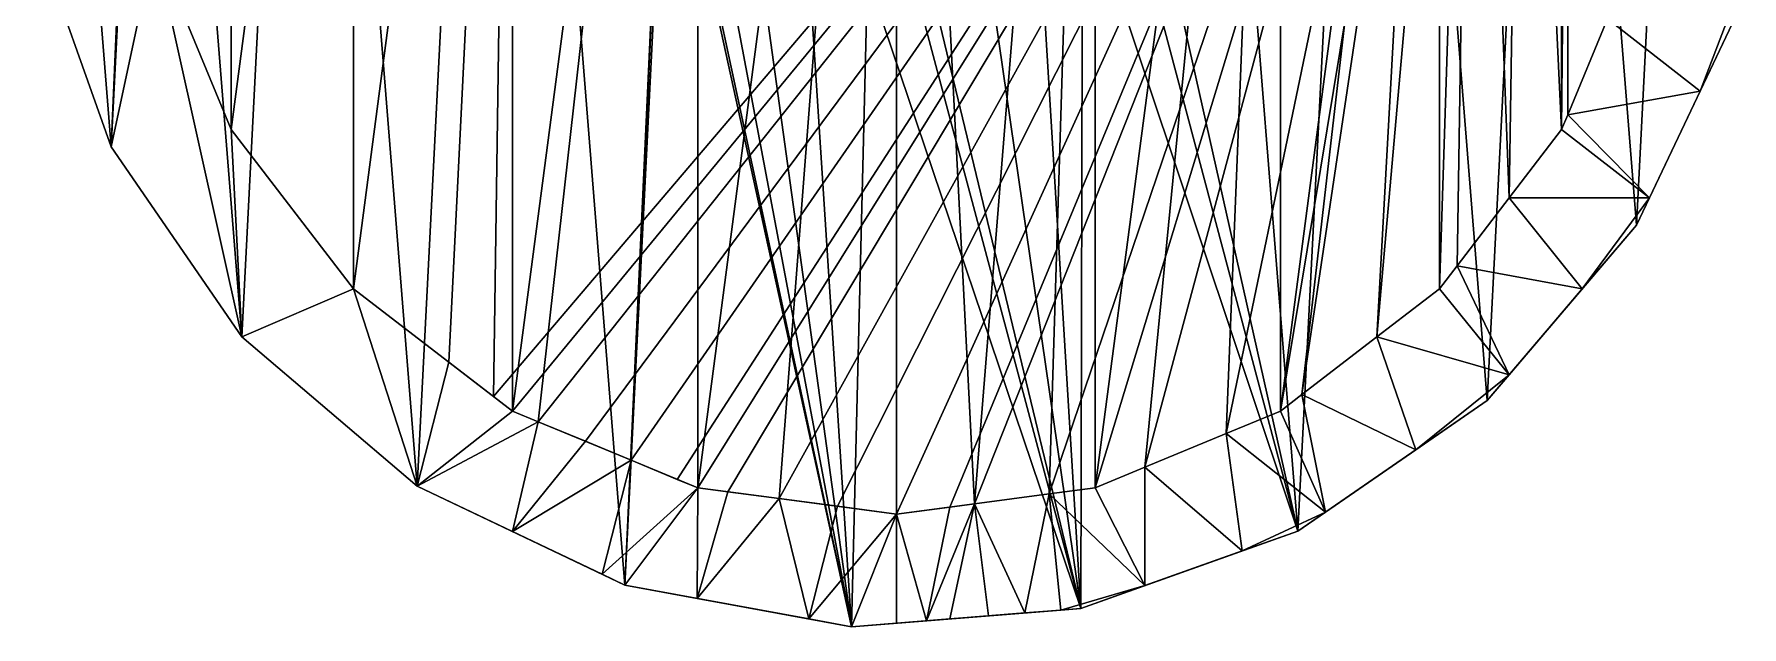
# Model space of a CAD drawing. Extents: x 3092.9 to 3123.9, y 4722.9 to 4753.9.
# Drawn here: x 3093.2 to 3123.25, y 4722.85 to 4733.27 of the extents above; entities that cross this region are included whole.
import ezdxf

# ---------------------------------------------------------------- set-up
doc = ezdxf.new("R2010")
doc.units = 0
doc.header["$MEASUREMENT"] = 0
doc.layers.add('LAYER14', color=7, linetype='Continuous')

msp = doc.modelspace()

# ---------------------------------------------------------------- linework, layer by layer
at = {"layer": 'LAYER14'}
for points in [[(3115.437, 4724.535, 15.017), (3112.448, 4737.842, 15.017), (3113.152, 4753.116, 15.017), (3115.437, 4724.535, 15.017)], [(3115.437, 4724.535, 15.017), (3113.152, 4753.116, 15.017), (3116.81, 4751.377, 15.017), (3115.437, 4724.535, 15.017)], [(3099.94, 4725.327, 15.017), (3097.977, 4749.871, 15.017), (3101.313, 4752.169, 15.017), (3099.94, 4725.327, 15.017)], [(3099.94, 4725.327, 15.017), (3101.313, 4752.169, 15.017), (3103.598, 4723.588, 15.017), (3099.94, 4725.327, 15.017)], [(3103.598, 4723.588, 15.017), (3101.313, 4752.169, 15.017), (3104.302, 4738.862, 15.017), (3103.598, 4723.588, 15.017)], [(3104.877, 4751.407, 17.52), (3104.877, 4725.297, 17.52), (3108.375, 4751.868, 17.52), (3104.877, 4751.407, 17.52)], [(3108.375, 4751.868, 17.52), (3104.877, 4725.297, 17.52), (3106.31, 4725.108, 17.52), (3108.375, 4751.868, 17.52)], [(3108.375, 4751.868, 17.52), (3106.31, 4725.108, 17.52), (3108.375, 4724.837, 17.52), (3108.375, 4751.868, 17.52)], [(3108.375, 4751.868, 17.52), (3108.375, 4724.837, 17.52), (3109.751, 4725.018, 17.52), (3108.375, 4751.868, 17.52)], [(3108.375, 4751.868, 17.52), (3109.751, 4725.018, 17.52), (3111.873, 4751.407, 17.52), (3108.375, 4751.868, 17.52)], [(3101.617, 4750.057, 17.52), (3101.617, 4726.647, 17.52), (3104.877, 4751.407, 17.52), (3101.617, 4750.057, 17.52)], [(3104.877, 4751.407, 17.52), (3101.617, 4726.647, 17.52), (3102.068, 4726.46, 17.52), (3104.877, 4751.407, 17.52)], [(3104.877, 4751.407, 17.52), (3102.068, 4726.46, 17.52), (3103.708, 4725.782, 17.52), (3104.877, 4751.407, 17.52)], [(3104.877, 4751.407, 17.52), (3103.708, 4725.782, 17.52), (3104.877, 4725.297, 17.52), (3104.877, 4751.407, 17.52)], [(3111.873, 4751.407, 17.52), (3109.751, 4725.018, 17.52), (3111.062, 4725.19, 17.52), (3111.873, 4751.407, 17.52)], [(3111.873, 4751.407, 17.52), (3111.062, 4725.19, 17.52), (3111.873, 4725.297, 17.52), (3111.873, 4751.407, 17.52)], [(3111.873, 4751.407, 17.52), (3111.873, 4725.297, 17.52), (3115.133, 4750.057, 17.52), (3111.873, 4751.407, 17.52)], [(3115.437, 4724.535, 15.017), (3116.81, 4751.377, 15.017), (3118.773, 4726.833, 15.017), (3115.437, 4724.535, 15.017)], [(3118.773, 4726.833, 15.017), (3116.81, 4751.377, 15.017), (3119.894, 4748.75, 15.017), (3118.773, 4726.833, 15.017)], [(3098.818, 4747.909, 17.52), (3098.818, 4728.795, 17.52), (3101.617, 4750.057, 17.52), (3098.818, 4747.909, 17.52)], [(3101.617, 4750.057, 17.52), (3098.818, 4728.795, 17.52), (3101.617, 4726.647, 17.52), (3101.617, 4750.057, 17.52)], [(3098.818, 4747.909, 17.019), (3098.818, 4728.795, 17.019), (3101.617, 4750.057, 17.019), (3098.818, 4747.909, 17.019)], [(3101.617, 4750.057, 17.019), (3098.818, 4728.795, 17.019), (3100.497, 4727.507, 17.019), (3101.617, 4750.057, 17.019)], [(3101.617, 4750.057, 17.019), (3100.497, 4727.507, 17.019), (3101.283, 4726.904, 17.019), (3101.617, 4750.057, 17.019)], [(3101.617, 4750.057, 17.019), (3101.283, 4726.904, 17.019), (3118.522, 4747.14, 17.019), (3101.617, 4750.057, 17.019)], [(3115.133, 4750.057, 17.52), (3111.873, 4725.297, 17.52), (3112.746, 4725.659, 17.52), (3115.133, 4750.057, 17.52)], [(3115.133, 4750.057, 17.52), (3112.746, 4725.659, 17.52), (3114.18, 4726.253, 17.52), (3115.133, 4750.057, 17.52)], [(3115.133, 4750.057, 17.52), (3114.18, 4726.253, 17.52), (3115.133, 4726.647, 17.52), (3115.133, 4750.057, 17.52)], [(3115.133, 4750.057, 17.52), (3115.133, 4726.647, 17.52), (3117.932, 4747.909, 17.52), (3115.133, 4750.057, 17.52)], [(3096.856, 4727.954, 15.017), (3095.35, 4746.787, 15.017), (3097.977, 4749.871, 15.017), (3096.856, 4727.954, 15.017)], [(3096.856, 4727.954, 15.017), (3097.977, 4749.871, 15.017), (3099.94, 4725.327, 15.017), (3096.856, 4727.954, 15.017)], [(3118.773, 4726.833, 15.017), (3119.894, 4748.75, 15.017), (3121.4, 4729.917, 15.017), (3118.773, 4726.833, 15.017)], [(3121.4, 4729.917, 15.017), (3119.894, 4748.75, 15.017), (3122.192, 4745.415, 15.017), (3121.4, 4729.917, 15.017)], [(3096.67, 4745.11, 17.52), (3096.67, 4731.594, 17.52), (3098.818, 4747.909, 17.52), (3096.67, 4745.11, 17.52)], [(3098.818, 4747.909, 17.52), (3096.67, 4731.594, 17.52), (3098.818, 4728.795, 17.52), (3098.818, 4747.909, 17.52)], [(3096.67, 4745.11, 17.019), (3096.67, 4731.594, 17.019), (3098.818, 4747.909, 17.019), (3096.67, 4745.11, 17.019)], [(3098.818, 4747.909, 17.019), (3096.67, 4731.594, 17.019), (3098.818, 4728.795, 17.019), (3098.818, 4747.909, 17.019)], [(3117.932, 4747.909, 17.52), (3115.133, 4726.647, 17.52), (3115.509, 4726.936, 17.52), (3117.932, 4747.909, 17.52)], [(3117.932, 4747.909, 17.52), (3115.509, 4726.936, 17.52), (3116.828, 4727.949, 17.52), (3117.932, 4747.909, 17.52)], [(3117.932, 4747.909, 17.52), (3116.828, 4727.949, 17.52), (3117.932, 4728.795, 17.52), (3117.932, 4747.909, 17.52)], [(3117.932, 4747.909, 17.52), (3117.932, 4728.795, 17.52), (3118.522, 4747.14, 17.52), (3117.932, 4747.909, 17.52)], [(3101.617, 4726.647, 17.019), (3118.522, 4747.14, 17.019), (3101.283, 4726.904, 17.019), (3101.617, 4726.647, 17.019)], [(3118.522, 4747.14, 17.019), (3101.617, 4726.647, 17.019), (3102.068, 4726.46, 17.019), (3118.522, 4747.14, 17.019)], [(3118.522, 4747.14, 17.019), (3102.068, 4726.46, 17.019), (3102.901, 4726.116, 17.019), (3118.522, 4747.14, 17.019)], [(3118.522, 4747.14, 17.019), (3102.901, 4726.116, 17.019), (3103.708, 4725.782, 17.019), (3118.522, 4747.14, 17.019)], [(3118.522, 4747.14, 17.019), (3103.708, 4725.782, 17.019), (3104.518, 4725.446, 17.019), (3118.522, 4747.14, 17.019)], [(3118.522, 4747.14, 17.019), (3104.518, 4725.446, 17.019), (3104.877, 4725.297, 17.019), (3118.522, 4747.14, 17.019)], [(3118.522, 4747.14, 17.019), (3104.877, 4725.297, 17.019), (3105.405, 4725.228, 17.019), (3118.522, 4747.14, 17.019)], [(3118.522, 4747.14, 17.019), (3105.405, 4725.228, 17.019), (3106.31, 4725.108, 17.019), (3118.522, 4747.14, 17.019)], [(3118.522, 4747.14, 17.019), (3106.31, 4725.108, 17.019), (3107.338, 4724.973, 17.019), (3118.522, 4747.14, 17.019)], [(3118.522, 4747.14, 17.019), (3107.338, 4724.973, 17.019), (3108.375, 4724.837, 17.019), (3118.522, 4747.14, 17.019)], [(3118.522, 4747.14, 17.019), (3108.375, 4724.837, 17.019), (3109.312, 4724.96, 17.019), (3118.522, 4747.14, 17.019)], [(3118.522, 4747.14, 17.019), (3109.312, 4724.96, 17.019), (3109.751, 4725.018, 17.019), (3118.522, 4747.14, 17.019)], [(3118.522, 4747.14, 17.019), (3109.751, 4725.018, 17.019), (3111.062, 4725.19, 17.019), (3118.522, 4747.14, 17.019)], [(3118.522, 4747.14, 17.019), (3111.062, 4725.19, 17.019), (3111.873, 4725.297, 17.019), (3118.522, 4747.14, 17.019)], [(3118.522, 4747.14, 17.019), (3111.873, 4725.297, 17.019), (3112.746, 4725.659, 17.019), (3118.522, 4747.14, 17.019)], [(3118.522, 4747.14, 17.019), (3112.746, 4725.659, 17.019), (3114.18, 4726.253, 17.019), (3118.522, 4747.14, 17.019)], [(3118.522, 4747.14, 17.019), (3114.18, 4726.253, 17.019), (3115.133, 4726.647, 17.019), (3118.522, 4747.14, 17.019)], [(3118.522, 4747.14, 17.019), (3115.133, 4726.647, 17.019), (3115.509, 4726.936, 17.019), (3118.522, 4747.14, 17.019)], [(3118.522, 4747.14, 17.019), (3115.509, 4726.936, 17.019), (3116.828, 4727.949, 17.019), (3118.522, 4747.14, 17.019)], [(3118.522, 4747.14, 17.019), (3116.828, 4727.949, 17.019), (3117.932, 4728.795, 17.019), (3118.522, 4747.14, 17.019)], [(3118.522, 4747.14, 17.52), (3117.932, 4728.795, 17.52), (3118.242, 4729.199, 17.52), (3118.522, 4747.14, 17.52)], [(3118.522, 4747.14, 17.019), (3117.932, 4728.795, 17.019), (3118.242, 4729.199, 17.019), (3118.522, 4747.14, 17.019)], [(3118.522, 4747.14, 17.52), (3118.242, 4729.199, 17.52), (3119.157, 4730.393, 17.52), (3118.522, 4747.14, 17.52)], [(3118.522, 4747.14, 17.019), (3118.242, 4729.199, 17.019), (3119.157, 4730.393, 17.019), (3118.522, 4747.14, 17.019)], [(3118.522, 4747.14, 17.52), (3119.157, 4730.393, 17.52), (3119.401, 4745.994, 17.52), (3118.522, 4747.14, 17.52)], [(3118.522, 4747.14, 17.019), (3119.157, 4730.393, 17.019), (3119.401, 4745.994, 17.019), (3118.522, 4747.14, 17.019)], [(3094.557, 4731.29, 15.017), (3093.611, 4743.129, 15.017), (3095.35, 4746.787, 15.017), (3094.557, 4731.29, 15.017)], [(3094.557, 4731.29, 15.017), (3095.35, 4746.787, 15.017), (3096.856, 4727.954, 15.017), (3094.557, 4731.29, 15.017)], [(3119.401, 4745.994, 17.52), (3119.157, 4730.393, 17.52), (3120.08, 4731.594, 17.52), (3119.401, 4745.994, 17.52)], [(3119.401, 4745.994, 17.019), (3119.157, 4730.393, 17.019), (3120.08, 4731.594, 17.019), (3119.401, 4745.994, 17.019)], [(3119.401, 4745.994, 17.52), (3120.08, 4731.594, 17.52), (3120.08, 4745.11, 17.52), (3119.401, 4745.994, 17.52)], [(3119.401, 4745.994, 17.019), (3120.08, 4731.594, 17.019), (3120.08, 4745.11, 17.019), (3119.401, 4745.994, 17.019)], [(3121.4, 4729.917, 15.017), (3122.192, 4745.415, 15.017), (3123.139, 4733.576, 15.017), (3121.4, 4729.917, 15.017)], [(3096.67, 4745.11, 17.52), (3095.32, 4734.854, 17.52), (3096.67, 4731.594, 17.52), (3096.67, 4745.11, 17.52)], [(3096.67, 4745.11, 17.019), (3095.32, 4734.854, 17.019), (3096.67, 4731.594, 17.019), (3096.67, 4745.11, 17.019)], [(3120.08, 4745.11, 17.52), (3120.08, 4731.594, 17.52), (3120.211, 4744.792, 17.52), (3120.08, 4745.11, 17.52)], [(3120.08, 4745.11, 17.019), (3120.08, 4731.594, 17.019), (3120.211, 4744.792, 17.019), (3120.08, 4745.11, 17.019)], [(3120.211, 4744.792, 17.52), (3120.08, 4731.594, 17.52), (3120.188, 4731.855, 17.52), (3120.211, 4744.792, 17.52)], [(3120.211, 4744.792, 17.019), (3120.08, 4731.594, 17.019), (3120.188, 4731.855, 17.019), (3120.211, 4744.792, 17.019)], [(3120.211, 4744.792, 17.52), (3120.188, 4731.855, 17.52), (3120.886, 4733.542, 17.52), (3120.211, 4744.792, 17.52)], [(3120.211, 4744.792, 17.019), (3120.188, 4731.855, 17.019), (3120.886, 4733.542, 17.019), (3120.211, 4744.792, 17.019)], [(3093.2, 4735.106, 15.017), (3093.611, 4743.129, 15.017), (3094.557, 4731.29, 15.017), (3093.2, 4735.106, 15.017)], [(3093.611, 4743.129, 17.019), (3093.2, 4735.106, 17.019), (3094.557, 4731.29, 17.019), (3093.611, 4743.129, 17.019)], [(3093.611, 4743.129, 17.019), (3094.557, 4731.29, 17.019), (3094.859, 4738.352, 17.019), (3093.611, 4743.129, 17.019)], [(3104.309, 4737.791, 15.017), (3103.598, 4723.588, 15.017), (3104.302, 4738.862, 15.017), (3104.309, 4737.791, 15.017)], [(3094.557, 4731.29, 17.019), (3095.32, 4734.854, 17.019), (3094.859, 4738.352, 17.019), (3094.557, 4731.29, 17.019)], [(3103.598, 4723.588, 15.017), (3104.309, 4737.791, 15.017), (3107.582, 4722.854, 15.017), (3103.598, 4723.588, 15.017)], [(3107.582, 4722.854, 15.017), (3104.309, 4737.791, 15.017), (3104.593, 4736.757, 15.017), (3107.582, 4722.854, 15.017)], [(3115.437, 4724.535, 15.017), (3112.177, 4736.806, 15.017), (3112.448, 4737.842, 15.017), (3115.437, 4724.535, 15.017)], [(3107.582, 4722.854, 15.017), (3104.593, 4736.757, 15.017), (3105.135, 4735.833, 15.017), (3107.582, 4722.854, 15.017)], [(3115.437, 4724.535, 15.017), (3111.647, 4735.875, 15.017), (3112.177, 4736.806, 15.017), (3115.437, 4724.535, 15.017)], [(3107.582, 4722.854, 15.017), (3105.135, 4735.833, 15.017), (3105.897, 4735.08, 15.017), (3107.582, 4722.854, 15.017)], [(3111.62, 4723.178, 15.017), (3110.895, 4735.112, 15.017), (3111.647, 4735.875, 15.017), (3111.62, 4723.178, 15.017)], [(3111.62, 4723.178, 15.017), (3111.647, 4735.875, 15.017), (3115.437, 4724.535, 15.017), (3111.62, 4723.178, 15.017)], [(3093.2, 4735.106, 17.019), (3094.557, 4731.29, 15.017), (3094.557, 4731.29, 17.019), (3093.2, 4735.106, 17.019)], [(3094.557, 4731.29, 15.017), (3093.2, 4735.106, 17.019), (3093.2, 4735.106, 15.017), (3094.557, 4731.29, 15.017)], [(3095.32, 4734.854, 17.019), (3094.557, 4731.29, 17.019), (3096.856, 4727.954, 17.019), (3095.32, 4734.854, 17.019)], [(3095.32, 4734.854, 17.52), (3096.67, 4731.594, 17.019), (3096.67, 4731.594, 17.52), (3095.32, 4734.854, 17.52)], [(3096.67, 4731.594, 17.019), (3095.32, 4734.854, 17.52), (3095.32, 4734.854, 17.019), (3096.67, 4731.594, 17.019)], [(3095.32, 4734.854, 17.019), (3096.856, 4727.954, 17.019), (3096.67, 4731.594, 17.019), (3095.32, 4734.854, 17.019)], [(3107.582, 4722.854, 15.017), (3105.897, 4735.08, 15.017), (3106.828, 4734.55, 15.017), (3107.582, 4722.854, 15.017)], [(3111.62, 4723.178, 15.017), (3109.97, 4734.57, 15.017), (3110.895, 4735.112, 15.017), (3111.62, 4723.178, 15.017)], [(3107.582, 4722.854, 15.017), (3106.828, 4734.55, 15.017), (3107.865, 4734.279, 15.017), (3107.582, 4722.854, 15.017)], [(3111.62, 4723.178, 15.017), (3108.937, 4734.286, 15.017), (3109.97, 4734.57, 15.017), (3111.62, 4723.178, 15.017)], [(3107.582, 4722.854, 15.017), (3107.865, 4734.279, 15.017), (3111.62, 4723.178, 15.017), (3107.582, 4722.854, 15.017)], [(3111.62, 4723.178, 15.017), (3107.865, 4734.279, 15.017), (3108.654, 4734.284, 15.017), (3111.62, 4723.178, 15.017)], [(3111.62, 4723.178, 15.017), (3108.654, 4734.284, 15.017), (3108.937, 4734.286, 15.017), (3111.62, 4723.178, 15.017)], [(3122.52, 4732.273, 17.52), (3123.253, 4734.195, 17.52), (3120.886, 4733.542, 17.52), (3122.52, 4732.273, 17.52)], [(3123.253, 4734.195, 17.52), (3122.52, 4732.273, 17.52), (3123.139, 4733.576, 17.52), (3123.253, 4734.195, 17.52)], [(3120.886, 4733.542, 17.019), (3120.188, 4731.855, 17.52), (3120.188, 4731.855, 17.019), (3120.886, 4733.542, 17.019)], [(3120.188, 4731.855, 17.52), (3120.886, 4733.542, 17.019), (3120.886, 4733.542, 17.52), (3120.188, 4731.855, 17.52)], [(3122.52, 4732.273, 17.019), (3120.886, 4733.542, 17.019), (3120.188, 4731.855, 17.019), (3122.52, 4732.273, 17.019)], [(3122.52, 4732.273, 17.52), (3120.886, 4733.542, 17.019), (3122.52, 4732.273, 17.019), (3122.52, 4732.273, 17.52)], [(3120.886, 4733.542, 17.019), (3122.52, 4732.273, 17.52), (3120.886, 4733.542, 17.52), (3120.886, 4733.542, 17.019)], [(3123.139, 4733.576, 15.017), (3121.4, 4729.917, 17.52), (3121.4, 4729.917, 15.017), (3123.139, 4733.576, 15.017)], [(3121.4, 4729.917, 17.52), (3123.139, 4733.576, 15.017), (3121.626, 4730.393, 17.52), (3121.4, 4729.917, 17.52)], [(3121.626, 4730.393, 17.52), (3123.139, 4733.576, 15.017), (3122.52, 4732.273, 17.52), (3121.626, 4730.393, 17.52)], [(3122.52, 4732.273, 17.52), (3123.139, 4733.576, 15.017), (3123.139, 4733.576, 17.52), (3122.52, 4732.273, 17.52)], [(3122.52, 4732.273, 17.52), (3120.188, 4731.855, 17.52), (3121.626, 4730.393, 17.52), (3122.52, 4732.273, 17.52)], [(3120.188, 4731.855, 17.52), (3122.52, 4732.273, 17.019), (3120.188, 4731.855, 17.019), (3120.188, 4731.855, 17.52)], [(3122.52, 4732.273, 17.019), (3120.188, 4731.855, 17.52), (3122.52, 4732.273, 17.52), (3122.52, 4732.273, 17.019)], [(3120.08, 4731.594, 17.019), (3121.626, 4730.393, 17.019), (3120.188, 4731.855, 17.019), (3120.08, 4731.594, 17.019)], [(3120.188, 4731.855, 17.019), (3120.08, 4731.594, 17.52), (3120.08, 4731.594, 17.019), (3120.188, 4731.855, 17.019)], [(3120.08, 4731.594, 17.52), (3120.188, 4731.855, 17.019), (3120.188, 4731.855, 17.52), (3120.08, 4731.594, 17.52)], [(3120.188, 4731.855, 17.52), (3121.626, 4730.393, 17.019), (3121.626, 4730.393, 17.52), (3120.188, 4731.855, 17.52)], [(3121.626, 4730.393, 17.019), (3120.188, 4731.855, 17.52), (3120.188, 4731.855, 17.019), (3121.626, 4730.393, 17.019)], [(3096.67, 4731.594, 17.52), (3098.818, 4728.795, 17.019), (3098.818, 4728.795, 17.52), (3096.67, 4731.594, 17.52)], [(3098.818, 4728.795, 17.019), (3096.67, 4731.594, 17.52), (3096.67, 4731.594, 17.019), (3098.818, 4728.795, 17.019)], [(3096.67, 4731.594, 17.019), (3096.856, 4727.954, 17.019), (3098.818, 4728.795, 17.019), (3096.67, 4731.594, 17.019)], [(3121.626, 4730.393, 17.019), (3120.08, 4731.594, 17.019), (3119.157, 4730.393, 17.019), (3121.626, 4730.393, 17.019)], [(3120.08, 4731.594, 17.019), (3119.157, 4730.393, 17.52), (3119.157, 4730.393, 17.019), (3120.08, 4731.594, 17.019)], [(3119.157, 4730.393, 17.52), (3120.08, 4731.594, 17.019), (3120.08, 4731.594, 17.52), (3119.157, 4730.393, 17.52)], [(3094.557, 4731.29, 17.019), (3096.856, 4727.954, 15.017), (3096.856, 4727.954, 17.019), (3094.557, 4731.29, 17.019)], [(3096.856, 4727.954, 15.017), (3094.557, 4731.29, 17.019), (3094.557, 4731.29, 15.017), (3096.856, 4727.954, 15.017)], [(3119.157, 4730.393, 17.019), (3118.242, 4729.199, 17.52), (3118.242, 4729.199, 17.019), (3119.157, 4730.393, 17.019)], [(3118.242, 4729.199, 17.52), (3119.157, 4730.393, 17.019), (3119.157, 4730.393, 17.52), (3118.242, 4729.199, 17.52)], [(3120.444, 4728.795, 17.019), (3119.157, 4730.393, 17.019), (3118.242, 4729.199, 17.019), (3120.444, 4728.795, 17.019)], [(3120.444, 4728.795, 17.52), (3121.626, 4730.393, 17.52), (3119.157, 4730.393, 17.52), (3120.444, 4728.795, 17.52)], [(3119.157, 4730.393, 17.52), (3121.626, 4730.393, 17.019), (3119.157, 4730.393, 17.019), (3119.157, 4730.393, 17.52)], [(3121.626, 4730.393, 17.019), (3119.157, 4730.393, 17.52), (3121.626, 4730.393, 17.52), (3121.626, 4730.393, 17.019)], [(3119.157, 4730.393, 17.52), (3120.444, 4728.795, 17.019), (3120.444, 4728.795, 17.52), (3119.157, 4730.393, 17.52)], [(3120.444, 4728.795, 17.019), (3119.157, 4730.393, 17.52), (3119.157, 4730.393, 17.019), (3120.444, 4728.795, 17.019)], [(3121.626, 4730.393, 17.52), (3120.444, 4728.795, 17.52), (3121.4, 4729.917, 17.52), (3121.626, 4730.393, 17.52)], [(3121.4, 4729.917, 15.017), (3118.773, 4726.833, 17.52), (3118.773, 4726.833, 15.017), (3121.4, 4729.917, 15.017)], [(3118.773, 4726.833, 17.52), (3121.4, 4729.917, 15.017), (3119.157, 4727.285, 17.52), (3118.773, 4726.833, 17.52)], [(3119.157, 4727.285, 17.52), (3121.4, 4729.917, 15.017), (3120.444, 4728.795, 17.52), (3119.157, 4727.285, 17.52)], [(3120.444, 4728.795, 17.52), (3121.4, 4729.917, 15.017), (3121.4, 4729.917, 17.52), (3120.444, 4728.795, 17.52)], [(3117.932, 4728.795, 17.019), (3119.157, 4727.285, 17.019), (3118.242, 4729.199, 17.019), (3117.932, 4728.795, 17.019)], [(3118.242, 4729.199, 17.019), (3117.932, 4728.795, 17.52), (3117.932, 4728.795, 17.019), (3118.242, 4729.199, 17.019)], [(3117.932, 4728.795, 17.52), (3118.242, 4729.199, 17.019), (3118.242, 4729.199, 17.52), (3117.932, 4728.795, 17.52)], [(3120.444, 4728.795, 17.52), (3118.242, 4729.199, 17.52), (3119.157, 4727.285, 17.52), (3120.444, 4728.795, 17.52)], [(3118.242, 4729.199, 17.52), (3119.157, 4727.285, 17.019), (3119.157, 4727.285, 17.52), (3118.242, 4729.199, 17.52)], [(3119.157, 4727.285, 17.019), (3118.242, 4729.199, 17.52), (3118.242, 4729.199, 17.019), (3119.157, 4727.285, 17.019)], [(3118.242, 4729.199, 17.52), (3120.444, 4728.795, 17.019), (3118.242, 4729.199, 17.019), (3118.242, 4729.199, 17.52)], [(3120.444, 4728.795, 17.019), (3118.242, 4729.199, 17.52), (3120.444, 4728.795, 17.52), (3120.444, 4728.795, 17.019)], [(3098.818, 4728.795, 17.019), (3096.856, 4727.954, 17.019), (3099.94, 4725.327, 17.019), (3098.818, 4728.795, 17.019)], [(3098.818, 4728.795, 17.019), (3099.94, 4725.327, 17.019), (3100.497, 4727.507, 17.019), (3098.818, 4728.795, 17.019)], [(3100.497, 4727.507, 17.019), (3101.617, 4726.647, 17.52), (3098.818, 4728.795, 17.019), (3100.497, 4727.507, 17.019)], [(3098.818, 4728.795, 17.019), (3101.617, 4726.647, 17.52), (3098.818, 4728.795, 17.52), (3098.818, 4728.795, 17.019)], [(3119.157, 4727.285, 17.019), (3117.932, 4728.795, 17.019), (3116.828, 4727.949, 17.019), (3119.157, 4727.285, 17.019)], [(3117.932, 4728.795, 17.52), (3116.828, 4727.949, 17.019), (3117.932, 4728.795, 17.019), (3117.932, 4728.795, 17.52)], [(3116.828, 4727.949, 17.019), (3117.932, 4728.795, 17.52), (3116.828, 4727.949, 17.52), (3116.828, 4727.949, 17.019)], [(3099.94, 4725.327, 17.019), (3096.856, 4727.954, 15.017), (3099.94, 4725.327, 15.017), (3099.94, 4725.327, 17.019)], [(3096.856, 4727.954, 15.017), (3099.94, 4725.327, 17.019), (3096.856, 4727.954, 17.019), (3096.856, 4727.954, 15.017)], [(3116.828, 4727.949, 17.52), (3115.509, 4726.936, 17.019), (3116.828, 4727.949, 17.019), (3116.828, 4727.949, 17.52)], [(3115.509, 4726.936, 17.019), (3116.828, 4727.949, 17.52), (3115.509, 4726.936, 17.52), (3115.509, 4726.936, 17.019)], [(3117.513, 4725.965, 17.019), (3116.828, 4727.949, 17.019), (3115.509, 4726.936, 17.019), (3117.513, 4725.965, 17.019)], [(3117.513, 4725.965, 17.52), (3119.157, 4727.285, 17.52), (3116.828, 4727.949, 17.52), (3117.513, 4725.965, 17.52)], [(3116.828, 4727.949, 17.52), (3119.157, 4727.285, 17.019), (3116.828, 4727.949, 17.019), (3116.828, 4727.949, 17.52)], [(3119.157, 4727.285, 17.019), (3116.828, 4727.949, 17.52), (3119.157, 4727.285, 17.52), (3119.157, 4727.285, 17.019)], [(3116.828, 4727.949, 17.52), (3117.513, 4725.965, 17.019), (3117.513, 4725.965, 17.52), (3116.828, 4727.949, 17.52)], [(3117.513, 4725.965, 17.019), (3116.828, 4727.949, 17.52), (3116.828, 4727.949, 17.019), (3117.513, 4725.965, 17.019)], [(3099.94, 4725.327, 17.019), (3101.617, 4726.647, 17.019), (3100.497, 4727.507, 17.019), (3099.94, 4725.327, 17.019)], [(3101.283, 4726.904, 17.019), (3101.617, 4726.647, 17.52), (3100.497, 4727.507, 17.019), (3101.283, 4726.904, 17.019)], [(3100.497, 4727.507, 17.019), (3101.617, 4726.647, 17.019), (3101.283, 4726.904, 17.019), (3100.497, 4727.507, 17.019)], [(3119.157, 4727.285, 17.52), (3117.513, 4725.965, 17.52), (3118.773, 4726.833, 17.52), (3119.157, 4727.285, 17.52)], [(3101.617, 4726.647, 17.52), (3101.283, 4726.904, 17.019), (3101.617, 4726.647, 17.019), (3101.617, 4726.647, 17.52)], [(3115.133, 4726.647, 17.019), (3115.926, 4724.871, 17.019), (3115.509, 4726.936, 17.019), (3115.133, 4726.647, 17.019)], [(3115.509, 4726.936, 17.52), (3115.133, 4726.647, 17.019), (3115.509, 4726.936, 17.019), (3115.509, 4726.936, 17.52)], [(3115.133, 4726.647, 17.019), (3115.509, 4726.936, 17.52), (3115.133, 4726.647, 17.52), (3115.133, 4726.647, 17.019)], [(3118.773, 4726.833, 17.52), (3115.437, 4724.535, 15.017), (3118.773, 4726.833, 15.017), (3118.773, 4726.833, 17.52)], [(3115.437, 4724.535, 15.017), (3118.773, 4726.833, 17.52), (3115.437, 4724.535, 17.52), (3115.437, 4724.535, 15.017)], [(3115.437, 4724.535, 17.52), (3118.773, 4726.833, 17.52), (3117.513, 4725.965, 17.52), (3115.437, 4724.535, 17.52)], [(3117.513, 4725.965, 17.52), (3115.509, 4726.936, 17.52), (3115.926, 4724.871, 17.52), (3117.513, 4725.965, 17.52)], [(3115.509, 4726.936, 17.52), (3117.513, 4725.965, 17.019), (3115.509, 4726.936, 17.019), (3115.509, 4726.936, 17.52)], [(3117.513, 4725.965, 17.019), (3115.509, 4726.936, 17.52), (3117.513, 4725.965, 17.52), (3117.513, 4725.965, 17.019)], [(3115.509, 4726.936, 17.52), (3115.926, 4724.871, 17.019), (3115.926, 4724.871, 17.52), (3115.509, 4726.936, 17.52)], [(3115.926, 4724.871, 17.019), (3115.509, 4726.936, 17.52), (3115.509, 4726.936, 17.019), (3115.926, 4724.871, 17.019)], [(3101.617, 4726.647, 17.019), (3099.94, 4725.327, 17.019), (3102.068, 4726.46, 17.019), (3101.617, 4726.647, 17.019)], [(3102.068, 4726.46, 17.52), (3099.94, 4725.327, 17.52), (3101.617, 4724.53, 17.52), (3102.068, 4726.46, 17.52)], [(3099.94, 4725.327, 17.52), (3102.068, 4726.46, 17.019), (3099.94, 4725.327, 17.019), (3099.94, 4725.327, 17.52)], [(3102.068, 4726.46, 17.019), (3099.94, 4725.327, 17.52), (3102.068, 4726.46, 17.52), (3102.068, 4726.46, 17.019)], [(3101.617, 4724.53, 17.019), (3102.901, 4726.116, 17.019), (3102.068, 4726.46, 17.019), (3101.617, 4724.53, 17.019)], [(3102.068, 4726.46, 17.019), (3101.617, 4724.53, 17.52), (3101.617, 4724.53, 17.019), (3102.068, 4726.46, 17.019)], [(3101.617, 4724.53, 17.52), (3102.068, 4726.46, 17.019), (3102.068, 4726.46, 17.52), (3101.617, 4724.53, 17.52)], [(3102.901, 4726.116, 17.019), (3103.708, 4725.782, 17.52), (3102.068, 4726.46, 17.019), (3102.901, 4726.116, 17.019)], [(3102.068, 4726.46, 17.019), (3103.708, 4725.782, 17.52), (3102.068, 4726.46, 17.52), (3102.068, 4726.46, 17.019)], [(3115.926, 4724.871, 17.019), (3115.133, 4726.647, 17.019), (3114.18, 4726.253, 17.019), (3115.926, 4724.871, 17.019)], [(3115.133, 4726.647, 17.52), (3114.18, 4726.253, 17.019), (3115.133, 4726.647, 17.019), (3115.133, 4726.647, 17.52)], [(3114.18, 4726.253, 17.019), (3115.133, 4726.647, 17.52), (3114.18, 4726.253, 17.52), (3114.18, 4726.253, 17.019)], [(3114.18, 4726.253, 17.52), (3112.746, 4725.659, 17.019), (3114.18, 4726.253, 17.019), (3114.18, 4726.253, 17.52)], [(3112.746, 4725.659, 17.019), (3114.18, 4726.253, 17.52), (3112.746, 4725.659, 17.52), (3112.746, 4725.659, 17.019)], [(3114.459, 4724.187, 17.019), (3114.18, 4726.253, 17.019), (3112.746, 4725.659, 17.019), (3114.459, 4724.187, 17.019)], [(3114.459, 4724.187, 17.52), (3115.926, 4724.871, 17.52), (3114.18, 4726.253, 17.52), (3114.459, 4724.187, 17.52)], [(3114.18, 4726.253, 17.52), (3115.926, 4724.871, 17.019), (3114.18, 4726.253, 17.019), (3114.18, 4726.253, 17.52)], [(3115.926, 4724.871, 17.019), (3114.18, 4726.253, 17.52), (3115.926, 4724.871, 17.52), (3115.926, 4724.871, 17.019)], [(3114.18, 4726.253, 17.52), (3114.459, 4724.187, 17.019), (3114.459, 4724.187, 17.52), (3114.18, 4726.253, 17.52)], [(3114.459, 4724.187, 17.019), (3114.18, 4726.253, 17.52), (3114.18, 4726.253, 17.019), (3114.459, 4724.187, 17.019)], [(3102.901, 4726.116, 17.019), (3101.617, 4724.53, 17.019), (3103.708, 4725.782, 17.019), (3102.901, 4726.116, 17.019)], [(3103.708, 4725.782, 17.52), (3102.901, 4726.116, 17.019), (3103.708, 4725.782, 17.019), (3103.708, 4725.782, 17.52)], [(3115.437, 4724.535, 17.52), (3117.513, 4725.965, 17.52), (3115.926, 4724.871, 17.52), (3115.437, 4724.535, 17.52)], [(3103.708, 4725.782, 17.52), (3101.617, 4724.53, 17.52), (3103.196, 4723.779, 17.52), (3103.708, 4725.782, 17.52)], [(3101.617, 4724.53, 17.52), (3103.708, 4725.782, 17.019), (3101.617, 4724.53, 17.019), (3101.617, 4724.53, 17.52)], [(3103.708, 4725.782, 17.019), (3101.617, 4724.53, 17.52), (3103.708, 4725.782, 17.52), (3103.708, 4725.782, 17.019)], [(3103.708, 4725.782, 17.019), (3103.196, 4723.779, 17.52), (3103.196, 4723.779, 17.019), (3103.708, 4725.782, 17.019)], [(3103.196, 4723.779, 17.52), (3103.708, 4725.782, 17.019), (3103.708, 4725.782, 17.52), (3103.196, 4723.779, 17.52)], [(3104.877, 4725.297, 17.019), (3103.708, 4725.782, 17.019), (3103.196, 4723.779, 17.019), (3104.877, 4725.297, 17.019)], [(3104.518, 4725.446, 17.019), (3104.877, 4725.297, 17.52), (3103.708, 4725.782, 17.019), (3104.518, 4725.446, 17.019)], [(3103.708, 4725.782, 17.019), (3104.877, 4725.297, 17.52), (3103.708, 4725.782, 17.52), (3103.708, 4725.782, 17.019)], [(3103.708, 4725.782, 17.019), (3104.877, 4725.297, 17.019), (3104.518, 4725.446, 17.019), (3103.708, 4725.782, 17.019)], [(3111.873, 4725.297, 17.019), (3112.746, 4723.578, 17.019), (3112.746, 4725.659, 17.019), (3111.873, 4725.297, 17.019)], [(3112.746, 4725.659, 17.52), (3111.873, 4725.297, 17.019), (3112.746, 4725.659, 17.019), (3112.746, 4725.659, 17.52)], [(3111.873, 4725.297, 17.019), (3112.746, 4725.659, 17.52), (3111.873, 4725.297, 17.52), (3111.873, 4725.297, 17.019)], [(3114.459, 4724.187, 17.52), (3112.746, 4725.659, 17.52), (3112.746, 4723.578, 17.52), (3114.459, 4724.187, 17.52)], [(3112.746, 4725.659, 17.52), (3114.459, 4724.187, 17.019), (3112.746, 4725.659, 17.019), (3112.746, 4725.659, 17.52)], [(3114.459, 4724.187, 17.019), (3112.746, 4725.659, 17.52), (3114.459, 4724.187, 17.52), (3114.459, 4724.187, 17.019)], [(3112.746, 4725.659, 17.52), (3112.746, 4723.578, 17.019), (3112.746, 4723.578, 17.52), (3112.746, 4725.659, 17.52)], [(3112.746, 4723.578, 17.019), (3112.746, 4725.659, 17.52), (3112.746, 4725.659, 17.019), (3112.746, 4723.578, 17.019)], [(3103.598, 4723.588, 17.52), (3099.94, 4725.327, 15.017), (3103.598, 4723.588, 15.017), (3103.598, 4723.588, 17.52)], [(3099.94, 4725.327, 15.017), (3103.598, 4723.588, 17.52), (3099.94, 4725.327, 17.019), (3099.94, 4725.327, 15.017)], [(3099.94, 4725.327, 17.019), (3103.598, 4723.588, 17.52), (3099.94, 4725.327, 17.52), (3099.94, 4725.327, 17.019)], [(3099.94, 4725.327, 17.52), (3103.598, 4723.588, 17.52), (3103.196, 4723.779, 17.52), (3099.94, 4725.327, 17.52)], [(3099.94, 4725.327, 17.52), (3103.196, 4723.779, 17.52), (3101.617, 4724.53, 17.52), (3099.94, 4725.327, 17.52)], [(3103.598, 4723.588, 17.52), (3104.877, 4725.297, 17.52), (3103.196, 4723.779, 17.52), (3103.598, 4723.588, 17.52)], [(3103.196, 4723.779, 17.52), (3104.877, 4725.297, 17.019), (3103.196, 4723.779, 17.019), (3103.196, 4723.779, 17.52)], [(3104.877, 4725.297, 17.019), (3103.196, 4723.779, 17.52), (3104.877, 4725.297, 17.52), (3104.877, 4725.297, 17.019)], [(3104.877, 4725.297, 17.52), (3103.598, 4723.588, 17.52), (3104.871, 4723.354, 17.52), (3104.877, 4725.297, 17.52)], [(3104.877, 4725.297, 17.52), (3104.518, 4725.446, 17.019), (3104.877, 4725.297, 17.019), (3104.877, 4725.297, 17.52)], [(3104.871, 4723.354, 17.019), (3105.405, 4725.228, 17.019), (3104.877, 4725.297, 17.019), (3104.871, 4723.354, 17.019)], [(3104.877, 4725.297, 17.019), (3104.871, 4723.354, 17.52), (3104.871, 4723.354, 17.019), (3104.877, 4725.297, 17.019)], [(3104.871, 4723.354, 17.52), (3104.877, 4725.297, 17.019), (3104.877, 4725.297, 17.52), (3104.871, 4723.354, 17.52)], [(3105.405, 4725.228, 17.019), (3106.31, 4725.108, 17.52), (3104.877, 4725.297, 17.019), (3105.405, 4725.228, 17.019)], [(3104.877, 4725.297, 17.019), (3106.31, 4725.108, 17.52), (3104.877, 4725.297, 17.52), (3104.877, 4725.297, 17.019)], [(3112.746, 4723.578, 17.019), (3111.873, 4725.297, 17.019), (3111.062, 4725.19, 17.019), (3112.746, 4723.578, 17.019)], [(3111.873, 4725.297, 17.52), (3111.062, 4725.19, 17.019), (3111.873, 4725.297, 17.019), (3111.873, 4725.297, 17.52)], [(3111.062, 4725.19, 17.019), (3111.873, 4725.297, 17.52), (3111.062, 4725.19, 17.52), (3111.062, 4725.19, 17.019)], [(3105.405, 4725.228, 17.019), (3104.871, 4723.354, 17.019), (3106.31, 4725.108, 17.019), (3105.405, 4725.228, 17.019)], [(3106.831, 4722.993, 17.52), (3106.31, 4725.108, 17.52), (3104.871, 4723.354, 17.52), (3106.831, 4722.993, 17.52)], [(3106.31, 4725.108, 17.52), (3104.871, 4723.354, 17.019), (3104.871, 4723.354, 17.52), (3106.31, 4725.108, 17.52)], [(3104.871, 4723.354, 17.019), (3106.31, 4725.108, 17.52), (3106.31, 4725.108, 17.019), (3104.871, 4723.354, 17.019)], [(3106.31, 4725.108, 17.52), (3105.405, 4725.228, 17.019), (3106.31, 4725.108, 17.019), (3106.31, 4725.108, 17.52)], [(3106.831, 4722.993, 17.019), (3107.338, 4724.973, 17.019), (3106.31, 4725.108, 17.019), (3106.831, 4722.993, 17.019)], [(3107.338, 4724.973, 17.019), (3108.375, 4724.837, 17.52), (3106.31, 4725.108, 17.019), (3107.338, 4724.973, 17.019)], [(3106.31, 4725.108, 17.019), (3108.375, 4724.837, 17.52), (3106.31, 4725.108, 17.52), (3106.31, 4725.108, 17.019)], [(3106.31, 4725.108, 17.019), (3106.831, 4722.993, 17.52), (3106.831, 4722.993, 17.019), (3106.31, 4725.108, 17.019)], [(3106.831, 4722.993, 17.52), (3106.31, 4725.108, 17.019), (3106.31, 4725.108, 17.52), (3106.831, 4722.993, 17.52)], [(3107.338, 4724.973, 17.019), (3106.831, 4722.993, 17.019), (3108.375, 4724.837, 17.019), (3107.338, 4724.973, 17.019)], [(3108.375, 4724.837, 17.52), (3107.338, 4724.973, 17.019), (3108.375, 4724.837, 17.019), (3108.375, 4724.837, 17.52)], [(3109.312, 4724.96, 17.019), (3109.751, 4725.018, 17.52), (3108.375, 4724.837, 17.019), (3109.312, 4724.96, 17.019)], [(3108.375, 4724.837, 17.019), (3109.751, 4725.018, 17.52), (3108.375, 4724.837, 17.52), (3108.375, 4724.837, 17.019)], [(3108.903, 4722.96, 17.019), (3109.312, 4724.96, 17.019), (3108.375, 4724.837, 17.019), (3108.903, 4722.96, 17.019)], [(3109.312, 4724.96, 17.019), (3108.903, 4722.96, 17.019), (3109.751, 4725.018, 17.019), (3109.312, 4724.96, 17.019)], [(3109.312, 4722.993, 17.52), (3109.751, 4725.018, 17.52), (3108.903, 4722.96, 17.52), (3109.312, 4722.993, 17.52)], [(3109.751, 4725.018, 17.52), (3108.903, 4722.96, 17.019), (3108.903, 4722.96, 17.52), (3109.751, 4725.018, 17.52)], [(3108.903, 4722.96, 17.019), (3109.751, 4725.018, 17.52), (3109.751, 4725.018, 17.019), (3108.903, 4722.96, 17.019)], [(3109.751, 4725.018, 17.52), (3109.312, 4724.96, 17.019), (3109.751, 4725.018, 17.019), (3109.751, 4725.018, 17.52)], [(3109.751, 4725.018, 17.52), (3109.312, 4722.993, 17.52), (3109.998, 4723.048, 17.52), (3109.751, 4725.018, 17.52)], [(3111.062, 4725.19, 17.019), (3109.751, 4725.018, 17.019), (3110.636, 4723.099, 17.019), (3111.062, 4725.19, 17.019)], [(3111.062, 4725.19, 17.52), (3109.751, 4725.018, 17.019), (3111.062, 4725.19, 17.019), (3111.062, 4725.19, 17.52)], [(3109.751, 4725.018, 17.019), (3111.062, 4725.19, 17.52), (3109.751, 4725.018, 17.52), (3109.751, 4725.018, 17.019)], [(3109.751, 4725.018, 17.52), (3109.998, 4723.048, 17.52), (3110.636, 4723.099, 17.52), (3109.751, 4725.018, 17.52)], [(3109.751, 4725.018, 17.019), (3110.636, 4723.099, 17.52), (3110.636, 4723.099, 17.019), (3109.751, 4725.018, 17.019)], [(3110.636, 4723.099, 17.52), (3109.751, 4725.018, 17.019), (3109.751, 4725.018, 17.52), (3110.636, 4723.099, 17.52)], [(3111.267, 4723.149, 17.52), (3111.062, 4725.19, 17.52), (3110.636, 4723.099, 17.52), (3111.267, 4723.149, 17.52)], [(3111.062, 4725.19, 17.52), (3110.636, 4723.099, 17.019), (3110.636, 4723.099, 17.52), (3111.062, 4725.19, 17.52)], [(3110.636, 4723.099, 17.019), (3111.062, 4725.19, 17.52), (3111.062, 4725.19, 17.019), (3110.636, 4723.099, 17.019)], [(3111.062, 4725.19, 17.52), (3111.267, 4723.149, 17.52), (3112.746, 4723.578, 17.52), (3111.062, 4725.19, 17.52)], [(3111.062, 4725.19, 17.52), (3112.746, 4723.578, 17.019), (3111.062, 4725.19, 17.019), (3111.062, 4725.19, 17.52)], [(3112.746, 4723.578, 17.019), (3111.062, 4725.19, 17.52), (3112.746, 4723.578, 17.52), (3112.746, 4723.578, 17.019)], [(3107.582, 4722.854, 17.52), (3108.375, 4724.837, 17.52), (3106.831, 4722.993, 17.52), (3107.582, 4722.854, 17.52)], [(3108.375, 4724.837, 17.52), (3106.831, 4722.993, 17.019), (3106.831, 4722.993, 17.52), (3108.375, 4724.837, 17.52)], [(3106.831, 4722.993, 17.019), (3108.375, 4724.837, 17.52), (3108.375, 4724.837, 17.019), (3106.831, 4722.993, 17.019)], [(3108.375, 4724.837, 17.52), (3107.582, 4722.854, 17.52), (3108.375, 4722.918, 17.52), (3108.375, 4724.837, 17.52)], [(3108.375, 4724.837, 17.52), (3108.375, 4722.918, 17.52), (3108.903, 4722.96, 17.52), (3108.375, 4724.837, 17.52)], [(3108.375, 4724.837, 17.019), (3108.903, 4722.96, 17.52), (3108.903, 4722.96, 17.019), (3108.375, 4724.837, 17.019)], [(3108.903, 4722.96, 17.52), (3108.375, 4724.837, 17.019), (3108.375, 4724.837, 17.52), (3108.903, 4722.96, 17.52)], [(3115.926, 4724.871, 17.52), (3114.459, 4724.187, 17.52), (3115.437, 4724.535, 17.52), (3115.926, 4724.871, 17.52)], [(3115.437, 4724.535, 17.52), (3111.62, 4723.178, 15.017), (3115.437, 4724.535, 15.017), (3115.437, 4724.535, 17.52)], [(3111.62, 4723.178, 15.017), (3115.437, 4724.535, 17.52), (3111.62, 4723.178, 17.52), (3111.62, 4723.178, 15.017)], [(3111.62, 4723.178, 17.52), (3115.437, 4724.535, 17.52), (3114.459, 4724.187, 17.52), (3111.62, 4723.178, 17.52)], [(3111.62, 4723.178, 17.52), (3114.459, 4724.187, 17.52), (3112.746, 4723.578, 17.52), (3111.62, 4723.178, 17.52)], [(3107.582, 4722.854, 17.52), (3103.598, 4723.588, 15.017), (3107.582, 4722.854, 15.017), (3107.582, 4722.854, 17.52)], [(3103.598, 4723.588, 15.017), (3107.582, 4722.854, 17.52), (3103.598, 4723.588, 17.52), (3103.598, 4723.588, 15.017)], [(3103.598, 4723.588, 17.52), (3107.582, 4722.854, 17.52), (3106.831, 4722.993, 17.52), (3103.598, 4723.588, 17.52)], [(3103.598, 4723.588, 17.52), (3106.831, 4722.993, 17.52), (3104.871, 4723.354, 17.52), (3103.598, 4723.588, 17.52)], [(3112.746, 4723.578, 17.52), (3111.267, 4723.149, 17.52), (3111.62, 4723.178, 17.52), (3112.746, 4723.578, 17.52)], [(3111.62, 4723.178, 17.52), (3107.582, 4722.854, 15.017), (3111.62, 4723.178, 15.017), (3111.62, 4723.178, 17.52)], [(3107.582, 4722.854, 15.017), (3111.62, 4723.178, 17.52), (3107.582, 4722.854, 17.52), (3107.582, 4722.854, 15.017)], [(3107.582, 4722.854, 17.52), (3111.62, 4723.178, 17.52), (3111.267, 4723.149, 17.52), (3107.582, 4722.854, 17.52)], [(3107.582, 4722.854, 17.52), (3111.267, 4723.149, 17.52), (3110.636, 4723.099, 17.52), (3107.582, 4722.854, 17.52)], [(3107.582, 4722.854, 17.52), (3110.636, 4723.099, 17.52), (3109.998, 4723.048, 17.52), (3107.582, 4722.854, 17.52)], [(3107.582, 4722.854, 17.52), (3109.998, 4723.048, 17.52), (3109.312, 4722.993, 17.52), (3107.582, 4722.854, 17.52)], [(3107.582, 4722.854, 17.52), (3109.312, 4722.993, 17.52), (3108.903, 4722.96, 17.52), (3107.582, 4722.854, 17.52)], [(3107.582, 4722.854, 17.52), (3108.903, 4722.96, 17.52), (3108.375, 4722.918, 17.52), (3107.582, 4722.854, 17.52)]]:
    msp.add_3dface(points, dxfattribs=at)

doc.saveas('drawing.dxf')
